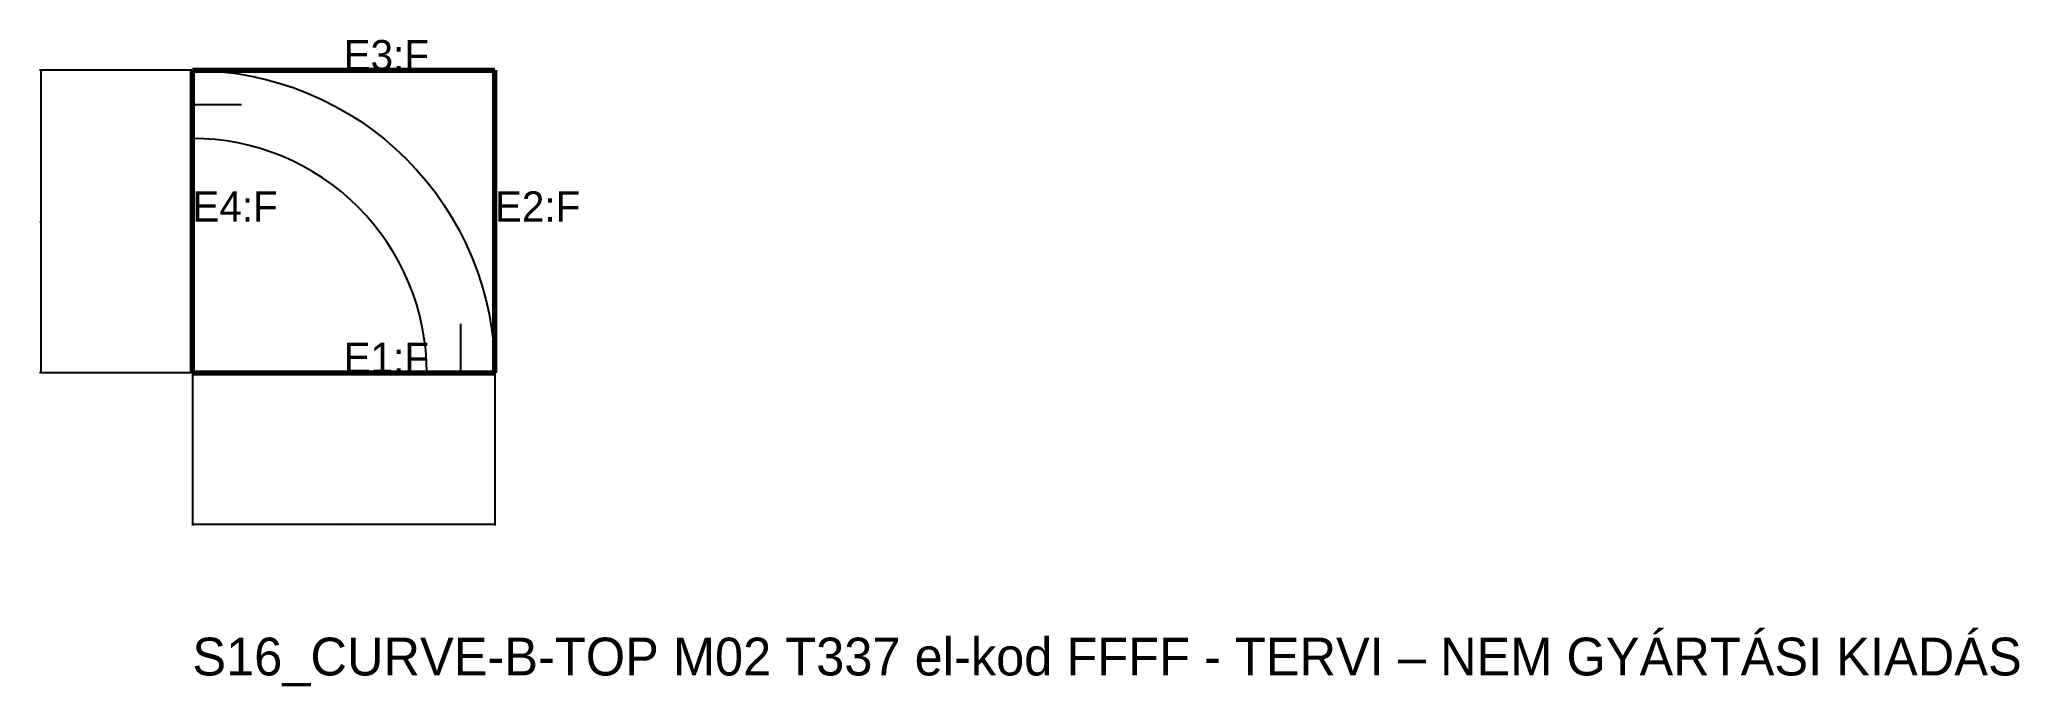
# Model space of a CAD drawing. Header units: millimetres. Extents: x -40 to 483, y -83 to 88.
import ezdxf

# ---------------------------------------------------------------- set-up
doc = ezdxf.new("R2010")
doc.units = ezdxf.units.MM
for name, color, linetype in [('ELZARAS', 1, 'Continuous'), ('FURAT_EL', 3, 'Continuous'), ('KONTUR', 7, 'Continuous'), ('MERET', 8, 'Continuous'), ('SZOVEG', 7, 'Continuous')]:
    doc.layers.add(name, color=color, linetype=linetype)
doc.styles.add('OpenSansCondensed-Light', font='OpenSansCondensed-Light.ttf')
doc.dimstyles.new('EZDXF', dxfattribs={"dimtxt": 0.25, "dimasz": 0.175, "dimexe": 0.375, "dimexo": 0.125, "dimgap": 0.1, "dimtad": 1, "dimlfac": 100, "dimzin": 12, "dimdsep": 46, "dimtxsty": 'OpenSansCondensed-Light', "dimblk": 'ARCHTICK', "dimcen": 2.5, "dimazin": 3, "dimtfac": 0.5, "dimtmove": 2, "dimatfit": 3})

# ---------------------------------------------------------------- blocks, each defined once
blk = doc.blocks.new('_ARCHTICK')
at = {"color": 0, "linetype": 'BYBLOCK', "const_width": 0.15}
blk.add_lwpolyline([(-0.5, -0.5), (0.5, 0.5)], dxfattribs=at)

msp = doc.modelspace()

# ---------------------------------------------------------------- linework, layer by layer
at = {"layer": 'ELZARAS', "lineweight": 70}
for p, q in [((0, 80), (80, 80)), ((0, 0), (0, 80)), ((80, 0), (80, 80)), ((0, 0), (80, 0))]:
    msp.add_line(p, q, dxfattribs=at)
at = {"layer": 'FURAT_EL'}
for p, q in [((0, 71), (13, 71)), ((0, 71), (13, 71)), ((0, 71), (13, 71)), ((0, 71), (11, 71)), ((0, 71), (11, 71)), ((71, 0), (71, 13)), ((71, 0), (71, 13)), ((71, 0), (71, 13)), ((71, 0), (71, 11)), ((71, 0), (71, 11))]:
    msp.add_line(p, q, dxfattribs=at)
at = {"layer": 'KONTUR'}
msp.add_lwpolyline([(0, 80), (3.92541, 79.90364), (7.84137, 79.61478), (11.73844, 79.13412), (15.60723, 78.46282), (19.43841, 77.6025), (23.22277, 76.55523), (26.95119, 75.32353), (30.61467, 73.91036), (34.20441, 72.31914), (37.71174, 70.5537), (41.12822, 68.61829), (44.44562, 66.51757), (47.65594, 64.2566), (50.75146, 61.84084), (53.72472, 59.27609), (56.56854, 56.56854), (59.27609, 53.72472), (61.84084, 50.75146), (64.2566, 47.65594), (66.51757, 44.44562), (68.61829, 41.12822), (70.5537, 37.71174), (72.31914, 34.20441), (73.91036, 30.61467), (75.32353, 26.95119), (76.55523, 23.22277), (77.6025, 19.43841), (78.46282, 15.60723), (79.13412, 11.73844), (79.61478, 7.84137), (79.90364, 3.92541), (80, 0), (62, 0), (62, 0), (61.92532, 3.0422), (61.70145, 6.07706), (61.32894, 9.09729), (60.80869, 12.0956), (60.14194, 15.06477), (59.3303, 17.99765), (58.37573, 20.88717), (57.28053, 23.72637), (56.04734, 26.50842), (54.67912, 29.2266), (53.17917, 31.87437), (51.55112, 34.44535), (49.79887, 36.93336), (47.92665, 39.33238), (45.93897, 41.63666), (43.84062, 43.84062), (41.63666, 45.93897), (39.33238, 47.92665), (36.93336, 49.79887), (34.44535, 51.55112), (31.87437, 53.17917), (29.2266, 54.67912), (26.50842, 56.04734), (23.72637, 57.28053), (20.88717, 58.37573), (17.99765, 59.3303), (15.06477, 60.14194), (12.0956, 60.80869), (9.09729, 61.32894), (6.07706, 61.70145), (3.0422, 61.92532), (0, 62)], close=True, dxfattribs=at)

# ---------------------------------------------------------------- texts
at = {"layer": 'SZOVEG'}
for s, height, p in [('E3:F', 8, (40, 80)), ('E4:F', 8, (0, 40)), ('E2:F', 8, (80, 40)), ('E1:F', 8, (40, 0)), ('S16_CURVE-B-TOP M02 T337 el-kod FFFF - TERVI – NEM GYÁRTÁSI KIADÁS', 10, (0, -80))]:
    msp.add_text(s, height=height, dxfattribs=at).set_placement(p)

# ---------------------------------------------------------------- dimensions: what is measured, and where the dimension line sits
at = {"layer": 'MERET'}
msp.add_linear_dim(base=(-40, 0), p1=(0, 0), p2=(0, 80), angle=90, dimstyle='EZDXF', dxfattribs=at).render()
msp.add_linear_dim(base=(0, -40), p1=(0, 0), p2=(80, 0), dimstyle='EZDXF', dxfattribs=at).render()

doc.saveas('drawing.dxf')
